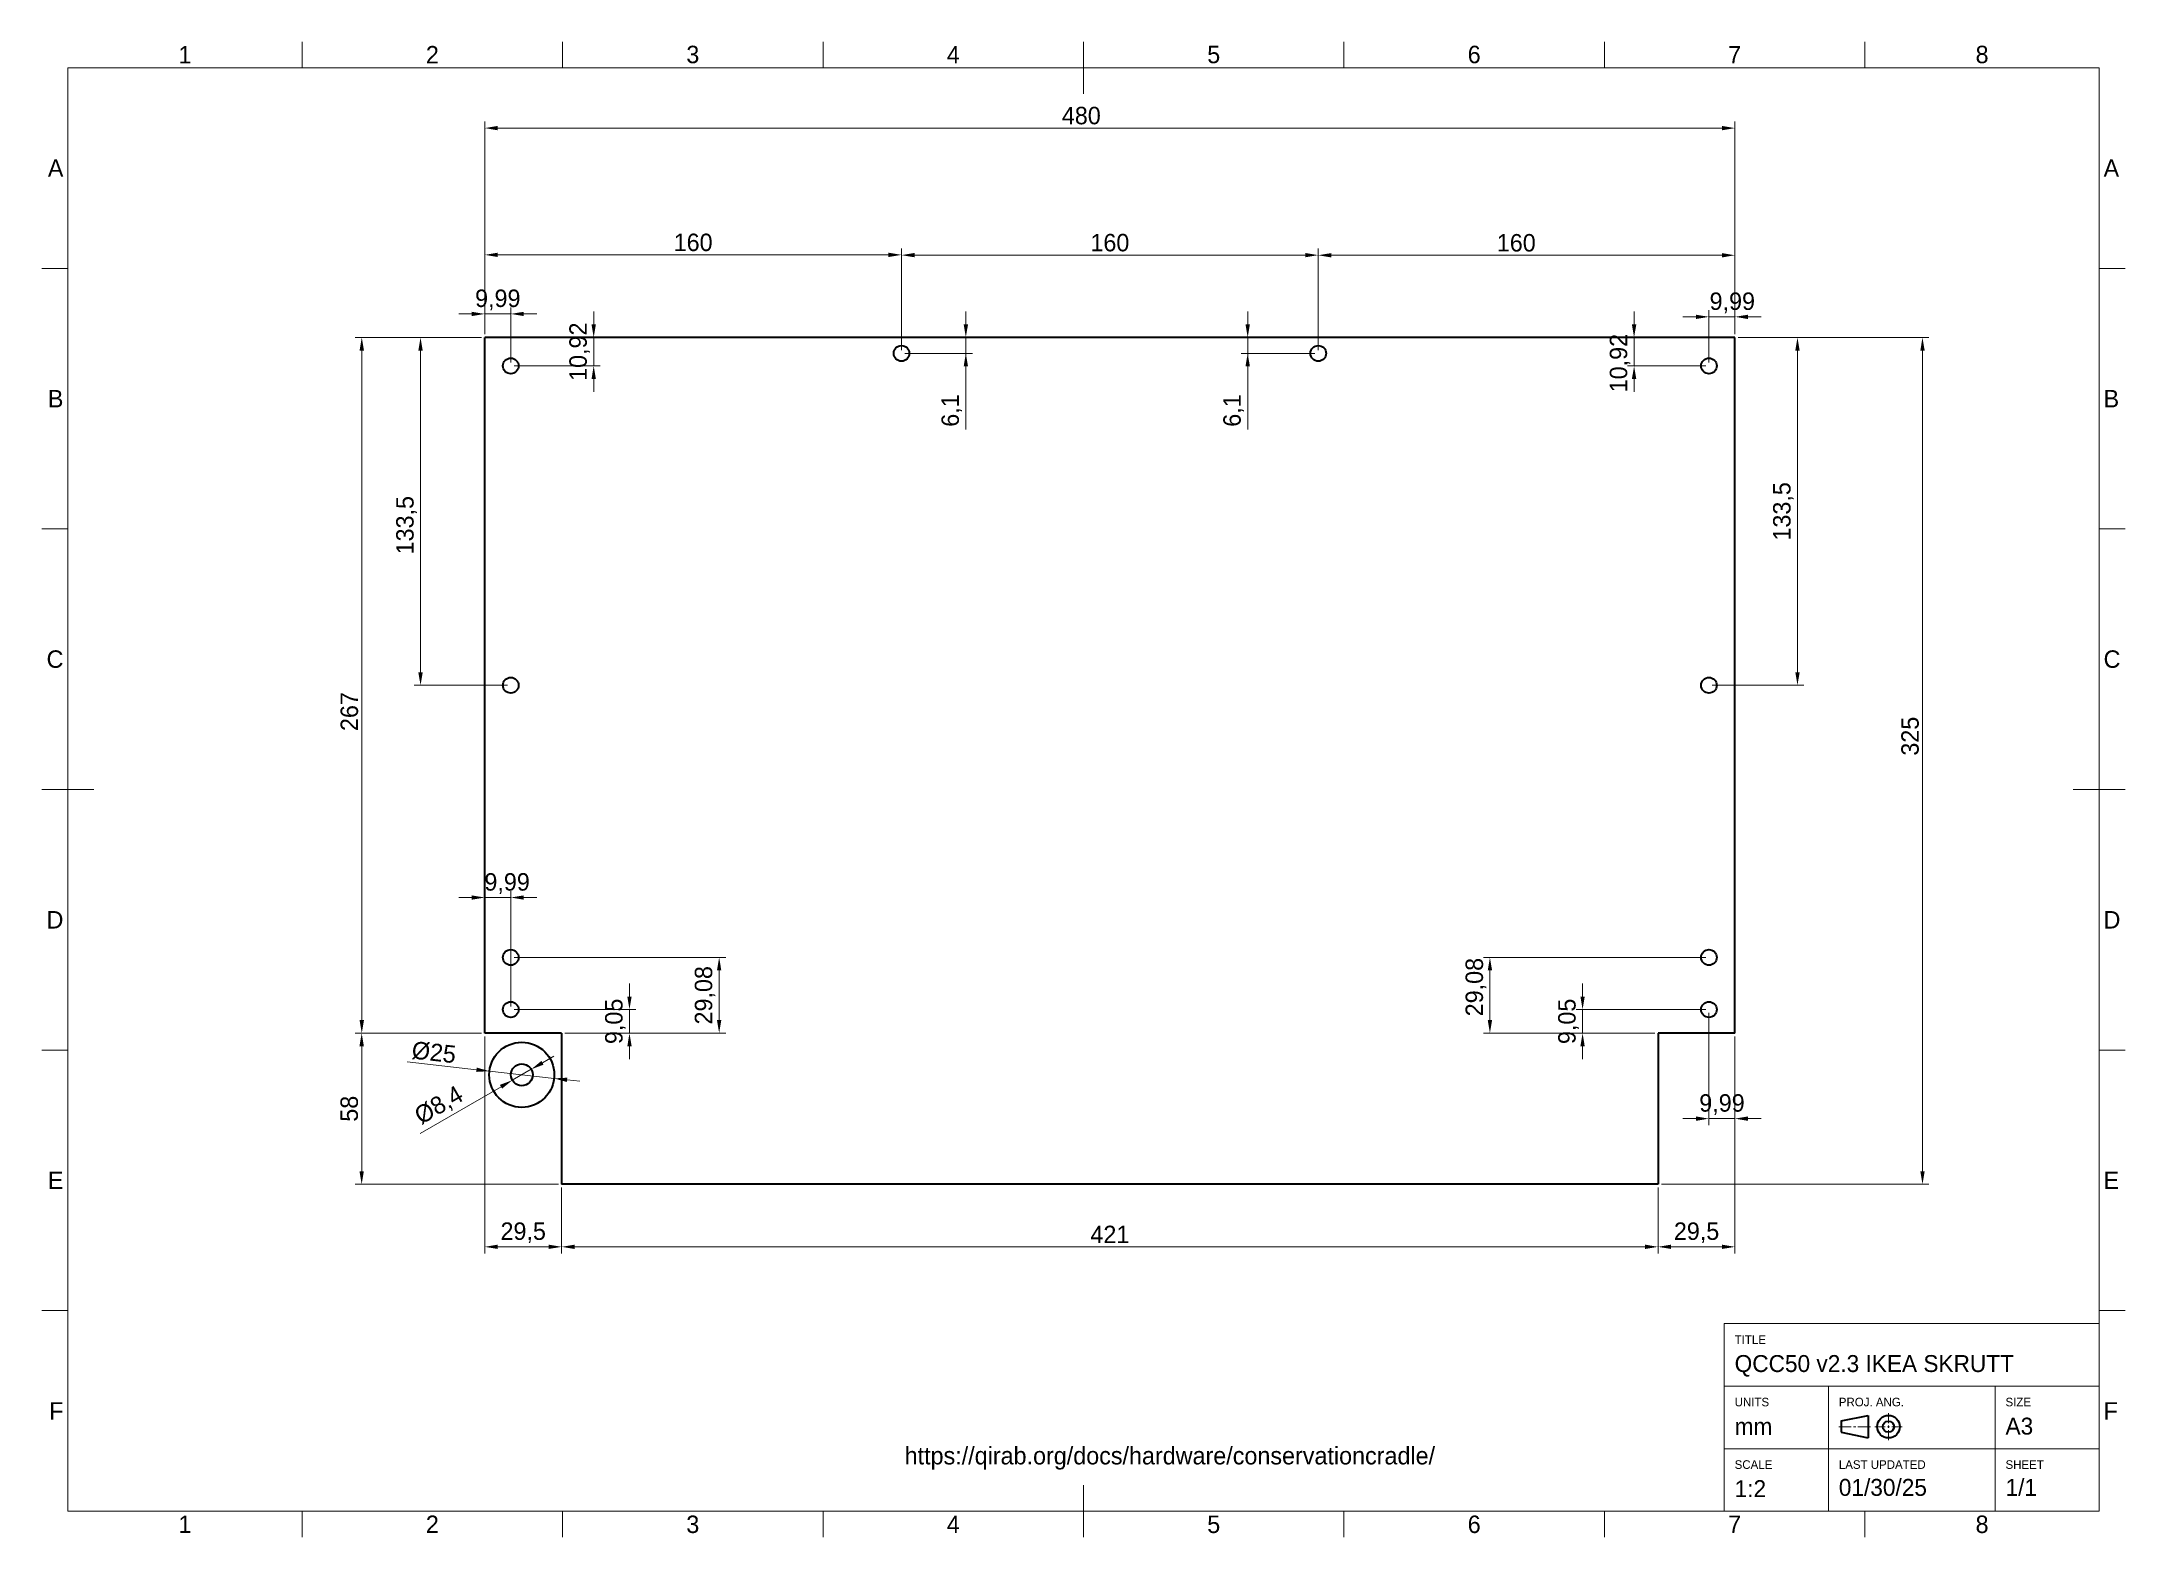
# Model space of a CAD drawing. Header units: millimetres. Extents: x 15 to 415, y 5 to 292.
import ezdxf

# ---------------------------------------------------------------- set-up
doc = ezdxf.new("R2010")
doc.units = ezdxf.units.MM
for name, color, linetype in [('Annotations', 7, 'Continuous'), ('Border', 7, 'Continuous'), ('Geometries', 7, 'Continuous')]:
    doc.layers.add(name, color=color, linetype=linetype)
doc.styles.add('Shapr0', font='txt', dxfattribs={"height": 3.3495})
doc.styles.add('Shapr1', font='txt', dxfattribs={"height": 3.3495})
doc.styles.add('Shapr10', font='txt', dxfattribs={"height": 3.3495})
doc.styles.add('Shapr11', font='txt', dxfattribs={"height": 3.3495})
doc.styles.add('Shapr12', font='txt', dxfattribs={"height": 3.3495})
doc.styles.add('Shapr13', font='txt', dxfattribs={"height": 3.3495})
doc.styles.add('Shapr14', font='txt', dxfattribs={"height": 3.3495})
doc.styles.add('Shapr2', font='txt', dxfattribs={"height": 3.3495})
doc.styles.add('Shapr3', font='txt', dxfattribs={"height": 3.3495})
doc.styles.add('Shapr4', font='txt', dxfattribs={"height": 3.3495})
doc.styles.add('Shapr5', font='txt', dxfattribs={"height": 3.3495})
doc.styles.add('Shapr6', font='txt', dxfattribs={"height": 3.3495})
doc.styles.add('Shapr7', font='txt', dxfattribs={"height": 3.3495})
doc.styles.add('Shapr8', font='txt', dxfattribs={"height": 3.3495})
doc.styles.add('Shapr9', font='txt', dxfattribs={"height": 3.3495})
doc.dimstyles.new('ISO-25', dxfattribs={"dimtxt": 2.5, "dimasz": 2.5, "dimexe": 1.25, "dimexo": 0.625, "dimtad": 1, "dimtxsty": 'Standard', "dimcen": 2.5, "dimadec": 0, "dimazin": 0, "dimtfac": 1, "dimtmove": 0, "dimatfit": 3, "dimfxl": 1, "dimarcsym": 0})

# ---------------------------------------------------------------- blocks, each defined once
blk = doc.blocks.new('*D2')
at = {"layer": 'Annotations', "color": 0, "linetype": 'Continuous', "lineweight": 15}
for p, q in [((99.44, 101.74), (75.18, 101.74)), ((76.43, 99.24), (76.43, 75.24)), ((114.19, 72.74), (75.18, 72.74))]:
    blk.add_line(p, q, dxfattribs=at)
at = {"layer": 'Annotations', "color": 0}
for points in [[(76.85, 99.24), (76.01, 99.24), (76.43, 101.74)], [(76.01, 75.24), (76.85, 75.24), (76.43, 72.74)]]:
    blk.add_solid(points, dxfattribs=at)
at = {"layer": 'Defpoints', "color": 0}
for p in [(100.06, 101.74), (76.43, 72.74), (114.81, 72.74)]:
    blk.add_point(p, dxfattribs=at)
at = {"layer": 'Annotations', "color": 0, "lineweight": 15, "insert": (74.06, 87.24), "char_height": 3.349, "attachment_point": 5, "rotation": 90, "style": 'Shapr1'}
blk.add_mtext('\\A1;58', dxfattribs=at)
blk = doc.blocks.new('*D3')
at = {"layer": 'Annotations', "color": 0, "linetype": 'Continuous', "lineweight": 15}
for p, q in [((340.69, 235.24), (353.31, 235.24)), ((352.06, 170.99), (352.06, 232.74)), ((335.69, 168.49), (353.31, 168.49))]:
    blk.add_line(p, q, dxfattribs=at)
at = {"layer": 'Annotations', "color": 0}
for points in [[(352.48, 232.74), (351.65, 232.74), (352.06, 235.24)], [(351.65, 170.99), (352.48, 170.99), (352.06, 168.49)]]:
    blk.add_solid(points, dxfattribs=at)
at = {"layer": 'Defpoints', "color": 0}
for p in [(340.06, 235.24), (352.06, 235.24), (335.07, 168.49)]:
    blk.add_point(p, dxfattribs=at)
at = {"layer": 'Annotations', "color": 0, "lineweight": 15, "insert": (349.37, 201.87), "char_height": 3.349, "attachment_point": 5, "rotation": 90, "style": 'Shapr1'}
blk.add_mtext('\\A1;133,5', dxfattribs=at)
blk = doc.blocks.new('*D4')
at = {"layer": 'Annotations', "color": 0, "linetype": 'Continuous', "lineweight": 15}
for p, q in [((260.06, 232.82), (260.06, 252.27)), ((340.06, 235.87), (340.06, 252.27)), ((262.56, 251.02), (337.56, 251.02))]:
    blk.add_line(p, q, dxfattribs=at)
at = {"layer": 'Annotations', "color": 0}
for points in [[(262.56, 251.43), (262.56, 250.6), (260.06, 251.02)], [(337.56, 250.6), (337.56, 251.43), (340.06, 251.02)]]:
    blk.add_solid(points, dxfattribs=at)
at = {"layer": 'Defpoints', "color": 0}
for p in [(340.06, 251.02), (260.06, 232.19), (340.06, 235.24)]:
    blk.add_point(p, dxfattribs=at)
at = {"layer": 'Annotations', "color": 0, "lineweight": 15, "insert": (298.08, 253.39), "char_height": 3.349, "attachment_point": 5, "style": 'Shapr1'}
blk.add_mtext('\\A1;160', dxfattribs=at)
blk = doc.blocks.new('*D5')
at = {"layer": 'Annotations', "color": 0, "linetype": 'Continuous', "lineweight": 15}
for p, q in [((98.47, 94.73), (85.14, 96.22)), ((113.37, 93.06), (100.95, 94.45)), ((115.86, 92.79), (118.34, 92.51))]:
    blk.add_line(p, q, dxfattribs=at)
at = {"layer": 'Annotations', "color": 0}
for points in [[(98.42, 94.31), (98.51, 95.14), (100.95, 94.45)], [(115.9, 93.2), (115.81, 92.37), (113.37, 93.06)]]:
    blk.add_solid(points, dxfattribs=at)
at = {"layer": 'Defpoints', "color": 0}
for p in [(100.95, 94.45), (113.37, 93.06)]:
    blk.add_point(p, dxfattribs=at)
at = {"layer": 'Annotations', "color": 0, "lineweight": 15, "insert": (90.3, 98.03), "char_height": 3.349, "attachment_point": 5, "rotation": 353.6263, "style": 'Shapr1'}
blk.add_mtext('\\A1;%%c25', dxfattribs=at)
blk = doc.blocks.new('*D6')
at = {"layer": 'Annotations', "color": 0, "linetype": 'Continuous', "lineweight": 15}
for p, q in [((320.7, 237.74), (320.7, 240.24)), ((320.7, 229.78), (320.7, 235.24)), ((334.44, 229.78), (319.45, 229.78)), ((320.7, 227.28), (320.7, 224.78))]:
    blk.add_line(p, q, dxfattribs=at)
at = {"layer": 'Annotations', "color": 0}
for points in [[(320.28, 237.74), (321.12, 237.74), (320.7, 235.24)], [(321.12, 227.28), (320.28, 227.28), (320.7, 229.78)]]:
    blk.add_solid(points, dxfattribs=at)
at = {"layer": 'Defpoints', "color": 0}
for p in [(100.06, 235.24), (320.7, 235.24), (335.07, 229.78)]:
    blk.add_point(p, dxfattribs=at)
at = {"layer": 'Annotations', "color": 0, "lineweight": 15, "insert": (318.01, 230.32), "char_height": 3.349, "attachment_point": 5, "rotation": 90, "style": 'Shapr1'}
blk.add_mtext('\\A1;10,92', dxfattribs=at)
blk = doc.blocks.new('*D7')
at = {"layer": 'Annotations', "color": 0, "linetype": 'Continuous', "lineweight": 15}
for p, q in [((334.44, 116.28), (291.77, 116.28)), ((293.02, 113.78), (293.02, 104.24)), ((324.69, 101.74), (291.77, 101.74))]:
    blk.add_line(p, q, dxfattribs=at)
at = {"layer": 'Annotations', "color": 0}
for points in [[(293.44, 113.78), (292.61, 113.78), (293.02, 116.28)], [(292.61, 104.24), (293.44, 104.24), (293.02, 101.74)]]:
    blk.add_solid(points, dxfattribs=at)
at = {"layer": 'Defpoints', "color": 0}
for p in [(335.07, 116.28), (293.02, 101.74), (325.31, 101.74)]:
    blk.add_point(p, dxfattribs=at)
at = {"layer": 'Annotations', "color": 0, "lineweight": 15, "insert": (290.33, 110.58), "char_height": 3.349, "attachment_point": 5, "rotation": 90, "style": 'Shapr1'}
blk.add_mtext('\\A1;29,08', dxfattribs=at)
blk = doc.blocks.new('*D8')
at = {"layer": 'Annotations', "color": 0, "linetype": 'Continuous', "lineweight": 15}
for p, q in [((111.15, 96.06), (113.31, 97.31)), ((108.98, 94.81), (105.34, 92.71)), ((103.18, 91.46), (87.67, 82.5))]:
    blk.add_line(p, q, dxfattribs=at)
at = {"layer": 'Annotations', "color": 0}
for points in [[(110.94, 96.42), (111.35, 95.7), (108.98, 94.81)], [(103.39, 91.1), (102.97, 91.82), (105.34, 92.71)]]:
    blk.add_solid(points, dxfattribs=at)
at = {"layer": 'Defpoints', "color": 0}
for p in [(105.34, 92.71), (108.98, 94.81)]:
    blk.add_point(p, dxfattribs=at)
at = {"layer": 'Annotations', "color": 0, "lineweight": 15, "insert": (91.35, 87.74), "char_height": 3.349, "attachment_point": 5, "rotation": 30, "style": 'Shapr1'}
blk.add_mtext('\\A1;%%c8,4', dxfattribs=at)
blk = doc.blocks.new('*D9')
at = {"layer": 'Annotations', "color": 0, "linetype": 'Continuous', "lineweight": 15}
for p, q in [((105.06, 106.89), (105.06, 129.02)), ((97.56, 127.77), (95.06, 127.77)), ((105.06, 127.77), (100.06, 127.77)), ((107.56, 127.77), (110.06, 127.77))]:
    blk.add_line(p, q, dxfattribs=at)
at = {"layer": 'Annotations', "color": 0}
for points in [[(97.56, 127.35), (97.56, 128.18), (100.06, 127.77)], [(107.56, 128.18), (107.56, 127.35), (105.06, 127.77)]]:
    blk.add_solid(points, dxfattribs=at)
at = {"layer": 'Defpoints', "color": 0}
for p in [(100.06, 235.24), (100.06, 127.77), (105.06, 106.27)]:
    blk.add_point(p, dxfattribs=at)
at = {"layer": 'Annotations', "color": 0, "lineweight": 15, "insert": (104.35, 130.46), "char_height": 3.349, "attachment_point": 5, "style": 'Shapr1'}
blk.add_mtext('\\A1;9,99', dxfattribs=at)
blk = doc.blocks.new('*D10')
at = {"layer": 'Annotations', "color": 0, "linetype": 'Continuous', "lineweight": 15}
for p, q in [((114.81, 72.12), (114.81, 59.49)), ((325.31, 72.12), (325.31, 59.49)), ((117.31, 60.74), (322.81, 60.74))]:
    blk.add_line(p, q, dxfattribs=at)
at = {"layer": 'Annotations', "color": 0}
for points in [[(117.31, 61.16), (117.31, 60.33), (114.81, 60.74)], [(322.81, 60.33), (322.81, 61.16), (325.31, 60.74)]]:
    blk.add_solid(points, dxfattribs=at)
at = {"layer": 'Defpoints', "color": 0}
for p in [(114.81, 72.74), (325.31, 72.74), (325.31, 60.74)]:
    blk.add_point(p, dxfattribs=at)
at = {"layer": 'Annotations', "color": 0, "lineweight": 15, "insert": (220.06, 63.12), "char_height": 3.349, "attachment_point": 5, "style": 'Shapr1'}
blk.add_mtext('\\A1;421', dxfattribs=at)
blk = doc.blocks.new('*D11')
at = {"layer": 'Annotations', "color": 0, "linetype": 'Continuous', "lineweight": 15}
for p, q in [((340.69, 235.24), (353.31, 235.24)), ((352.06, 170.99), (352.06, 232.74)), ((335.69, 168.49), (353.31, 168.49))]:
    blk.add_line(p, q, dxfattribs=at)
at = {"layer": 'Annotations', "color": 0}
for points in [[(352.48, 232.74), (351.65, 232.74), (352.06, 235.24)], [(351.65, 170.99), (352.48, 170.99), (352.06, 168.49)]]:
    blk.add_solid(points, dxfattribs=at)
at = {"layer": 'Defpoints', "color": 0}
for p in [(340.06, 235.24), (352.06, 235.24), (335.07, 168.49)]:
    blk.add_point(p, dxfattribs=at)
at = {"layer": 'Annotations', "color": 0, "lineweight": 15, "insert": (349.37, 201.87), "char_height": 3.349, "attachment_point": 5, "rotation": 90, "style": 'Shapr1'}
blk.add_mtext('\\A1;133,5', dxfattribs=at)
blk = doc.blocks.new('*D12')
at = {"layer": 'Annotations', "color": 0, "linetype": 'Continuous', "lineweight": 15}
for p, q in [((100.06, 235.87), (100.06, 252.34)), ((180.06, 232.82), (180.06, 252.34)), ((177.56, 251.09), (102.56, 251.09))]:
    blk.add_line(p, q, dxfattribs=at)
at = {"layer": 'Annotations', "color": 0}
for points in [[(102.56, 251.51), (102.56, 250.68), (100.06, 251.09)], [(177.56, 250.68), (177.56, 251.51), (180.06, 251.09)]]:
    blk.add_solid(points, dxfattribs=at)
at = {"layer": 'Defpoints', "color": 0}
for p in [(100.06, 251.09), (100.06, 235.24), (180.06, 232.19)]:
    blk.add_point(p, dxfattribs=at)
at = {"layer": 'Annotations', "color": 0, "lineweight": 15, "insert": (140.06, 253.47), "char_height": 3.349, "attachment_point": 5, "style": 'Shapr1'}
blk.add_mtext('\\A1;160', dxfattribs=at)
blk = doc.blocks.new('*D13')
at = {"layer": 'Annotations', "color": 0, "linetype": 'Continuous', "lineweight": 15}
for p, q in [((340.06, 101.12), (340.06, 59.49)), ((325.31, 72.12), (325.31, 59.49)), ((337.56, 60.74), (327.81, 60.74))]:
    blk.add_line(p, q, dxfattribs=at)
at = {"layer": 'Annotations', "color": 0}
for points in [[(327.81, 61.16), (327.81, 60.33), (325.31, 60.74)], [(337.56, 60.33), (337.56, 61.16), (340.06, 60.74)]]:
    blk.add_solid(points, dxfattribs=at)
at = {"layer": 'Defpoints', "color": 0}
for p in [(340.06, 101.74), (325.31, 72.74), (325.31, 60.74)]:
    blk.add_point(p, dxfattribs=at)
at = {"layer": 'Annotations', "color": 0, "lineweight": 15, "insert": (332.69, 63.44), "char_height": 3.349, "attachment_point": 5, "style": 'Shapr1'}
blk.add_mtext('\\A1;29,5', dxfattribs=at)
blk = doc.blocks.new('*D14')
at = {"layer": 'Annotations', "color": 0, "linetype": 'Continuous', "lineweight": 15}
for p, q in [((105.68, 116.28), (146.31, 116.28)), ((145.06, 113.78), (145.06, 104.24)), ((115.44, 101.74), (146.31, 101.74))]:
    blk.add_line(p, q, dxfattribs=at)
at = {"layer": 'Annotations', "color": 0}
for points in [[(145.47, 113.78), (144.64, 113.78), (145.06, 116.28)], [(144.64, 104.24), (145.47, 104.24), (145.06, 101.74)]]:
    blk.add_solid(points, dxfattribs=at)
at = {"layer": 'Defpoints', "color": 0}
for p in [(105.06, 116.28), (114.81, 101.74), (145.06, 101.74)]:
    blk.add_point(p, dxfattribs=at)
at = {"layer": 'Annotations', "color": 0, "lineweight": 15, "insert": (142.36, 109.01), "char_height": 3.349, "attachment_point": 5, "rotation": 90, "style": 'Shapr1'}
blk.add_mtext('\\A1;29,08', dxfattribs=at)
blk = doc.blocks.new('*D15')
at = {"layer": 'Annotations', "color": 0, "linetype": 'Continuous', "lineweight": 15}
for p, q in [((335.07, 105.64), (335.07, 84.09)), ((340.06, 101.12), (340.06, 84.09)), ((332.57, 85.34), (330.07, 85.34)), ((335.07, 85.34), (340.06, 85.34)), ((342.56, 85.34), (345.06, 85.34))]:
    blk.add_line(p, q, dxfattribs=at)
at = {"layer": 'Annotations', "color": 0}
for points in [[(332.57, 84.92), (332.57, 85.76), (335.07, 85.34)], [(342.56, 85.76), (342.56, 84.92), (340.06, 85.34)]]:
    blk.add_solid(points, dxfattribs=at)
at = {"layer": 'Defpoints', "color": 0}
for p in [(335.07, 106.27), (340.06, 101.74), (340.06, 85.34)]:
    blk.add_point(p, dxfattribs=at)
at = {"layer": 'Annotations', "color": 0, "lineweight": 15, "insert": (337.57, 88.04), "char_height": 3.349, "attachment_point": 5, "style": 'Shapr1'}
blk.add_mtext('\\A1;9,99', dxfattribs=at)
blk = doc.blocks.new('*D16')
at = {"layer": 'Annotations', "color": 0, "linetype": 'Continuous', "lineweight": 15}
for p, q in [((100.06, 101.12), (100.06, 59.49)), ((114.81, 72.12), (114.81, 59.49)), ((102.56, 60.74), (112.31, 60.74))]:
    blk.add_line(p, q, dxfattribs=at)
at = {"layer": 'Annotations', "color": 0}
for points in [[(102.56, 61.16), (102.56, 60.33), (100.06, 60.74)], [(112.31, 60.33), (112.31, 61.16), (114.81, 60.74)]]:
    blk.add_solid(points, dxfattribs=at)
at = {"layer": 'Defpoints', "color": 0}
for p in [(100.06, 101.74), (114.81, 72.74), (114.81, 60.74)]:
    blk.add_point(p, dxfattribs=at)
at = {"layer": 'Annotations', "color": 0, "lineweight": 15, "insert": (107.44, 63.44), "char_height": 3.349, "attachment_point": 5, "style": 'Shapr1'}
blk.add_mtext('\\A1;29,5', dxfattribs=at)
blk = doc.blocks.new('*D17')
at = {"layer": 'Annotations', "color": 0, "linetype": 'Continuous', "lineweight": 15}
for p, q in [((340.69, 235.24), (377.31, 235.24)), ((376.06, 75.24), (376.06, 232.74)), ((325.94, 72.74), (377.31, 72.74))]:
    blk.add_line(p, q, dxfattribs=at)
at = {"layer": 'Annotations', "color": 0}
for points in [[(376.48, 232.74), (375.65, 232.74), (376.06, 235.24)], [(375.65, 75.24), (376.48, 75.24), (376.06, 72.74)]]:
    blk.add_solid(points, dxfattribs=at)
at = {"layer": 'Defpoints', "color": 0}
for p in [(340.06, 235.24), (376.06, 235.24), (325.31, 72.74)]:
    blk.add_point(p, dxfattribs=at)
at = {"layer": 'Annotations', "color": 0, "lineweight": 15, "insert": (373.69, 158.73), "char_height": 3.349, "attachment_point": 5, "rotation": 90, "style": 'Shapr1'}
blk.add_mtext('\\A1;325', dxfattribs=at)
blk = doc.blocks.new('*D18')
at = {"layer": 'Annotations', "color": 0, "linetype": 'Continuous', "lineweight": 15}
for p, q in [((120.97, 237.74), (120.97, 240.24)), ((120.97, 229.78), (120.97, 235.24)), ((105.68, 229.78), (122.22, 229.78)), ((120.97, 227.28), (120.97, 224.78))]:
    blk.add_line(p, q, dxfattribs=at)
at = {"layer": 'Annotations', "color": 0}
for points in [[(120.56, 237.74), (121.39, 237.74), (120.97, 235.24)], [(121.39, 227.28), (120.56, 227.28), (120.97, 229.78)]]:
    blk.add_solid(points, dxfattribs=at)
at = {"layer": 'Defpoints', "color": 0}
for p in [(120.97, 235.24), (340.06, 235.24), (105.06, 229.78)]:
    blk.add_point(p, dxfattribs=at)
at = {"layer": 'Annotations', "color": 0, "lineweight": 15, "insert": (118.28, 232.51), "char_height": 3.349, "attachment_point": 5, "rotation": 90, "style": 'Shapr1'}
blk.add_mtext('\\A1;10,92', dxfattribs=at)
blk = doc.blocks.new('*D19')
at = {"layer": 'Annotations', "color": 0, "linetype": 'Continuous', "lineweight": 15}
for p, q in [((192.41, 237.74), (192.41, 240.24)), ((180.69, 232.19), (193.66, 232.19)), ((192.41, 232.19), (192.41, 235.24)), ((192.41, 232.19), (192.41, 217.57)), ((192.41, 229.69), (192.41, 227.19))]:
    blk.add_line(p, q, dxfattribs=at)
at = {"layer": 'Annotations', "color": 0}
for points in [[(192, 237.74), (192.83, 237.74), (192.41, 235.24)], [(192.83, 229.69), (192, 229.69), (192.41, 232.19)]]:
    blk.add_solid(points, dxfattribs=at)
at = {"layer": 'Defpoints', "color": 0}
for p in [(180.06, 232.19), (192.41, 235.24), (340.06, 235.24)]:
    blk.add_point(p, dxfattribs=at)
at = {"layer": 'Annotations', "color": 0, "lineweight": 15, "insert": (189.72, 221.22), "char_height": 3.349, "attachment_point": 5, "rotation": 90, "style": 'Shapr1'}
blk.add_mtext('\\A1;6,1', dxfattribs=at)
blk = doc.blocks.new('*D20')
at = {"layer": 'Annotations', "color": 0, "linetype": 'Continuous', "lineweight": 15}
for p, q in [((99.44, 235.24), (86.48, 235.24)), ((87.73, 170.99), (87.73, 232.74)), ((104.43, 168.49), (86.48, 168.49))]:
    blk.add_line(p, q, dxfattribs=at)
at = {"layer": 'Annotations', "color": 0}
for points in [[(88.15, 232.74), (87.31, 232.74), (87.73, 235.24)], [(87.31, 170.99), (88.15, 170.99), (87.73, 168.49)]]:
    blk.add_solid(points, dxfattribs=at)
at = {"layer": 'Defpoints', "color": 0}
for p in [(87.73, 235.24), (100.06, 235.24), (105.06, 168.49)]:
    blk.add_point(p, dxfattribs=at)
at = {"layer": 'Annotations', "color": 0, "lineweight": 15, "insert": (85.04, 199.22), "char_height": 3.349, "attachment_point": 5, "rotation": 90, "style": 'Shapr1'}
blk.add_mtext('\\A1;133,5', dxfattribs=at)
blk = doc.blocks.new('*D21')
at = {"layer": 'Annotations', "color": 0, "linetype": 'Continuous', "lineweight": 15}
for p, q in [((180.06, 232.82), (180.06, 252.29)), ((260.06, 232.82), (260.06, 252.29)), ((182.56, 251.04), (257.56, 251.04))]:
    blk.add_line(p, q, dxfattribs=at)
at = {"layer": 'Annotations', "color": 0}
for points in [[(182.56, 251.46), (182.56, 250.63), (180.06, 251.04)], [(257.56, 250.63), (257.56, 251.46), (260.06, 251.04)]]:
    blk.add_solid(points, dxfattribs=at)
at = {"layer": 'Defpoints', "color": 0}
for p in [(260.06, 251.04), (180.06, 232.19), (260.06, 232.19)]:
    blk.add_point(p, dxfattribs=at)
at = {"layer": 'Annotations', "color": 0, "lineweight": 15, "insert": (220.06, 253.42), "char_height": 3.349, "attachment_point": 5, "style": 'Shapr1'}
blk.add_mtext('\\A1;160', dxfattribs=at)
blk = doc.blocks.new('*D22')
at = {"layer": 'Annotations', "color": 0, "linetype": 'Continuous', "lineweight": 15}
for p, q in [((100.06, 235.87), (100.06, 276.67)), ((340.06, 235.87), (340.06, 276.67)), ((102.56, 275.42), (337.56, 275.42))]:
    blk.add_line(p, q, dxfattribs=at)
at = {"layer": 'Annotations', "color": 0}
for points in [[(102.56, 275.84), (102.56, 275), (100.06, 275.42)], [(337.56, 275), (337.56, 275.84), (340.06, 275.42)]]:
    blk.add_solid(points, dxfattribs=at)
at = {"layer": 'Defpoints', "color": 0}
for p in [(340.06, 275.42), (100.06, 235.24), (340.06, 235.24)]:
    blk.add_point(p, dxfattribs=at)
at = {"layer": 'Annotations', "color": 0, "lineweight": 15, "insert": (214.58, 277.8), "char_height": 3.349, "attachment_point": 5, "style": 'Shapr1'}
blk.add_mtext('\\A1;480', dxfattribs=at)
blk = doc.blocks.new('*D23')
at = {"layer": 'Annotations', "color": 0, "linetype": 'Continuous', "lineweight": 15}
for p, q in [((127.84, 108.77), (127.84, 111.27)), ((105.68, 106.27), (129.09, 106.27)), ((127.84, 106.27), (127.84, 101.74)), ((115.44, 101.74), (129.09, 101.74)), ((127.84, 99.24), (127.84, 96.74))]:
    blk.add_line(p, q, dxfattribs=at)
at = {"layer": 'Annotations', "color": 0}
for points in [[(127.43, 108.77), (128.26, 108.77), (127.84, 106.27)], [(128.26, 99.24), (127.43, 99.24), (127.84, 101.74)]]:
    blk.add_solid(points, dxfattribs=at)
at = {"layer": 'Defpoints', "color": 0}
for p in [(105.06, 106.27), (114.81, 101.74), (127.84, 101.74)]:
    blk.add_point(p, dxfattribs=at)
at = {"layer": 'Annotations', "color": 0, "lineweight": 15, "insert": (125.15, 104.01), "char_height": 3.349, "attachment_point": 5, "rotation": 90, "style": 'Shapr1'}
blk.add_mtext('\\A1;9,05', dxfattribs=at)
blk = doc.blocks.new('*D24')
at = {"layer": 'Annotations', "color": 0, "linetype": 'Continuous', "lineweight": 15}
for p, q in [((99.44, 235.24), (75.2, 235.24)), ((76.45, 232.74), (76.45, 104.24)), ((99.44, 101.74), (75.2, 101.74))]:
    blk.add_line(p, q, dxfattribs=at)
at = {"layer": 'Annotations', "color": 0}
for points in [[(76.87, 232.74), (76.03, 232.74), (76.45, 235.24)], [(76.03, 104.24), (76.87, 104.24), (76.45, 101.74)]]:
    blk.add_solid(points, dxfattribs=at)
at = {"layer": 'Defpoints', "color": 0}
for p in [(100.06, 235.24), (76.45, 101.74), (100.06, 101.74)]:
    blk.add_point(p, dxfattribs=at)
at = {"layer": 'Annotations', "color": 0, "lineweight": 15, "insert": (74.08, 163.45), "char_height": 3.349, "attachment_point": 5, "rotation": 90, "style": 'Shapr1'}
blk.add_mtext('\\A1;267', dxfattribs=at)
blk = doc.blocks.new('*D25')
at = {"layer": 'Annotations', "color": 0, "linetype": 'Continuous', "lineweight": 15}
for p, q in [((340.69, 235.24), (353.31, 235.24)), ((352.06, 170.99), (352.06, 232.74)), ((335.69, 168.49), (353.31, 168.49))]:
    blk.add_line(p, q, dxfattribs=at)
at = {"layer": 'Annotations', "color": 0}
for points in [[(352.48, 232.74), (351.65, 232.74), (352.06, 235.24)], [(351.65, 170.99), (352.48, 170.99), (352.06, 168.49)]]:
    blk.add_solid(points, dxfattribs=at)
at = {"layer": 'Defpoints', "color": 0}
for p in [(340.06, 235.24), (352.06, 235.24), (335.07, 168.49)]:
    blk.add_point(p, dxfattribs=at)
at = {"layer": 'Annotations', "color": 0, "lineweight": 15, "insert": (349.37, 201.87), "char_height": 3.349, "attachment_point": 5, "rotation": 90, "style": 'Shapr1'}
blk.add_mtext('\\A1;133,5', dxfattribs=at)
blk = doc.blocks.new('*D26')
at = {"layer": 'Annotations', "color": 0, "linetype": 'Continuous', "lineweight": 15}
for p, q in [((335.07, 230.41), (335.07, 240.45)), ((340.06, 235.87), (340.06, 240.45)), ((332.57, 239.2), (330.07, 239.2)), ((335.07, 239.2), (340.06, 239.2)), ((342.56, 239.2), (345.06, 239.2))]:
    blk.add_line(p, q, dxfattribs=at)
at = {"layer": 'Annotations', "color": 0}
for points in [[(332.57, 238.78), (332.57, 239.61), (335.07, 239.2)], [(342.56, 239.61), (342.56, 238.78), (340.06, 239.2)]]:
    blk.add_solid(points, dxfattribs=at)
at = {"layer": 'Defpoints', "color": 0}
for p in [(340.06, 239.2), (340.06, 235.24), (335.07, 229.78)]:
    blk.add_point(p, dxfattribs=at)
at = {"layer": 'Annotations', "color": 0, "lineweight": 15, "insert": (339.55, 241.89), "char_height": 3.349, "attachment_point": 5, "style": 'Shapr1'}
blk.add_mtext('\\A1;9,99', dxfattribs=at)
blk = doc.blocks.new('*D27')
at = {"layer": 'Annotations', "color": 0, "linetype": 'Continuous', "lineweight": 15}
for p, q in [((246.52, 237.74), (246.52, 240.24)), ((259.44, 232.19), (245.27, 232.19)), ((246.52, 232.19), (246.52, 235.24)), ((246.52, 232.19), (246.52, 217.57)), ((246.52, 229.69), (246.52, 227.19))]:
    blk.add_line(p, q, dxfattribs=at)
at = {"layer": 'Annotations', "color": 0}
for points in [[(246.1, 237.74), (246.94, 237.74), (246.52, 235.24)], [(246.94, 229.69), (246.1, 229.69), (246.52, 232.19)]]:
    blk.add_solid(points, dxfattribs=at)
at = {"layer": 'Defpoints', "color": 0}
for p in [(100.06, 235.24), (246.52, 235.24), (260.06, 232.19)]:
    blk.add_point(p, dxfattribs=at)
at = {"layer": 'Annotations', "color": 0, "lineweight": 15, "insert": (243.82, 221.22), "char_height": 3.349, "attachment_point": 5, "rotation": 90, "style": 'Shapr1'}
blk.add_mtext('\\A1;6,1', dxfattribs=at)
blk = doc.blocks.new('*D28')
at = {"layer": 'Annotations', "color": 0, "linetype": 'Continuous', "lineweight": 15}
for p, q in [((310.81, 108.77), (310.81, 111.27)), ((334.44, 106.27), (309.56, 106.27)), ((310.81, 106.27), (310.81, 101.74)), ((324.69, 101.74), (309.56, 101.74)), ((310.81, 99.24), (310.81, 96.74))]:
    blk.add_line(p, q, dxfattribs=at)
at = {"layer": 'Annotations', "color": 0}
for points in [[(310.39, 108.77), (311.22, 108.77), (310.81, 106.27)], [(311.22, 99.24), (310.39, 99.24), (310.81, 101.74)]]:
    blk.add_solid(points, dxfattribs=at)
at = {"layer": 'Defpoints', "color": 0}
for p in [(335.07, 106.27), (310.81, 101.74), (325.31, 101.74)]:
    blk.add_point(p, dxfattribs=at)
at = {"layer": 'Annotations', "color": 0, "lineweight": 15, "insert": (308.11, 104.01), "char_height": 3.349, "attachment_point": 5, "rotation": 90, "style": 'Shapr1'}
blk.add_mtext('\\A1;9,05', dxfattribs=at)
blk = doc.blocks.new('*D29')
at = {"layer": 'Annotations', "color": 0, "linetype": 'Continuous', "lineweight": 15}
for p, q in [((100.06, 235.87), (100.06, 241.01)), ((105.06, 230.41), (105.06, 241.01)), ((97.56, 239.76), (95.06, 239.76)), ((105.06, 239.76), (100.06, 239.76)), ((107.56, 239.76), (110.06, 239.76))]:
    blk.add_line(p, q, dxfattribs=at)
at = {"layer": 'Annotations', "color": 0}
for points in [[(97.56, 239.34), (97.56, 240.17), (100.06, 239.76)], [(107.56, 240.17), (107.56, 239.34), (105.06, 239.76)]]:
    blk.add_solid(points, dxfattribs=at)
at = {"layer": 'Defpoints', "color": 0}
for p in [(100.06, 239.76), (100.06, 235.24), (105.06, 229.78)]:
    blk.add_point(p, dxfattribs=at)
at = {"layer": 'Annotations', "color": 0, "lineweight": 15, "insert": (102.56, 242.45), "char_height": 3.349, "attachment_point": 5, "style": 'Shapr1'}
blk.add_mtext('\\A1;9,99', dxfattribs=at)
blk = doc.blocks.new('*U30')
at = {"layer": 'Border', "linetype": 'Continuous', "lineweight": 15}
for p, q in [((410, 46), (338, 46)), ((338, 10), (338, 46)), ((410, 10), (410, 46)), ((410, 34), (338, 34)), ((358, 10), (358, 34)), ((390, 10), (390, 34)), ((369.53, 26.88), (369.53, 28.83)), ((360, 26.23), (362.38, 26.23)), ((362.82, 26.23), (363.25, 26.23)), ((366.07, 26.23), (363.68, 26.23)), ((368.88, 26.23), (366.93, 26.23)), ((369.32, 26.23), (369.75, 26.23)), ((369.53, 26.02), (369.53, 26.45)), ((369.53, 25.58), (369.53, 23.63)), ((370.18, 26.23), (372.13, 26.23)), ((410, 22), (338, 22)), ((410, 10), (338, 10))]:
    blk.add_line(p, q, dxfattribs=at)
at = {"layer": 'Border', "linetype": 'Continuous', "lineweight": 40}
for p, q in [((360.43, 27.32), (365.63, 28.4)), ((365.63, 28.4), (365.63, 24.07)), ((360.43, 27.32), (360.43, 25.15)), ((360.43, 25.15), (365.63, 24.07))]:
    blk.add_line(p, q, dxfattribs=at)
for radius in [2.17, 1.08]:
    blk.add_circle((369.53, 26.23), radius, dxfattribs=at)

msp = doc.modelspace()

# ---------------------------------------------------------------- linework, layer by layer
at = {"layer": 'Border', "linetype": 'Continuous', "lineweight": 15}
for p, q in [((65, 287), (65, 292)), ((115, 287), (115, 292)), ((165, 287), (165, 292)), ((215, 282), (215, 292)), ((265, 287), (265, 292)), ((315, 287), (315, 292)), ((365, 287), (365, 292)), ((410, 287), (20, 287)), ((20, 287), (20, 10)), ((410, 10), (410, 287)), ((20, 248.5), (15, 248.5)), ((410, 248.5), (415, 248.5)), ((20, 198.5), (15, 198.5)), ((410, 198.5), (415, 198.5)), ((25, 148.5), (15, 148.5)), ((405, 148.5), (415, 148.5)), ((20, 98.5), (15, 98.5)), ((410, 98.5), (415, 98.5)), ((20, 48.5), (15, 48.5)), ((410, 48.5), (415, 48.5)), ((215, 15), (215, 5)), ((20, 10), (410, 10)), ((65, 10), (65, 5)), ((115, 10), (115, 5)), ((165, 10), (165, 5)), ((265, 10), (265, 5)), ((315, 10), (315, 5)), ((365, 10), (365, 5))]:
    msp.add_line(p, q, dxfattribs=at)
at = {"layer": 'Geometries', "linetype": 'Continuous', "lineweight": 40}
for p, q in [((340.0639, 235.2447), (100.0639, 235.2447)), ((100.0639, 101.7447), (100.0639, 235.2447)), ((340.0639, 101.7447), (340.0639, 235.2447)), ((114.8139, 101.7447), (100.0639, 101.7447)), ((114.8139, 101.7447), (114.8139, 72.7447)), ((325.3139, 101.7447), (325.3139, 72.7447)), ((340.0639, 101.7447), (325.3139, 101.7447)), ((325.3139, 72.7447), (114.8139, 72.7447))]:
    msp.add_line(p, q, dxfattribs=at)
for centre, radius in [((180.0639, 232.1947), 1.5), ((260.0639, 232.1947), 1.5), ((105.0589, 229.7847), 1.5), ((335.0689, 229.7847), 1.5), ((105.0589, 168.4947), 1.5), ((335.0689, 168.4947), 1.5), ((105.0589, 116.2847), 1.5), ((335.0689, 116.2847), 1.5), ((105.0589, 106.2697), 1.5), ((335.0689, 106.2697), 1.5), ((107.1627, 93.7569), 6.25), ((107.1627, 93.7569), 2.1)]:
    msp.add_circle(centre, radius, dxfattribs=at)

# ---------------------------------------------------------------- block references
msp.add_blockref('*U30', (0, 0))

# ---------------------------------------------------------------- texts
at = {"layer": 'Annotations', "linetype": 'Continuous', "lineweight": 15, "insert": (180.6647, 22.3385), "char_height": 2.512125, "width": 84.66672, "attachment_point": 1}
msp.add_mtext('{\\fSF-Mono-Regular-Extended.ttf|b0|i0|c0|p0;\\H1.333333x;https://qirab.org/docs/hardware/conservationcradle/}', dxfattribs=at)
at = {"layer": 'Border', "linetype": 'Continuous', "lineweight": 15, "char_height": 3.3495, "width": 3.3495, "style": 'Shapr0'}
for s, insert, attachment_point in [('1', (42.5, 287.8252), 8), ('2', (90, 287.8252), 8), ('3', (140, 287.8252), 8), ('4', (190, 287.8252), 8), ('5', (240, 287.8252), 8), ('6', (290, 287.8252), 8), ('7', (340, 287.8252), 8), ('8', (387.5, 287.8252), 8), ('A', (19.1747, 267.75), 6), ('A', (410.8252, 267.75), 4), ('B', (19.1747, 223.5), 6), ('B', (410.8252, 223.5), 4), ('C', (19.1747, 173.5), 6), ('C', (410.8252, 173.5), 4), ('D', (19.1747, 123.5), 6), ('D', (410.8252, 123.5), 4), ('E', (19.1747, 73.5), 6), ('E', (410.8252, 73.5), 4), ('F', (19.1747, 29.25), 6), ('F', (410.8252, 29.25), 4), ('1', (42.5, 9.1747), 2), ('2', (90, 9.1747), 2), ('3', (140, 9.1747), 2), ('4', (190, 9.1747), 2), ('5', (240, 9.1747), 2), ('6', (290, 9.1747), 2), ('7', (340, 9.1747), 2), ('8', (387.5, 9.1747), 2)]:
    msp.add_mtext(s, dxfattribs=dict(at, insert=insert, attachment_point=attachment_point))
at = {"layer": 'Border', "linetype": 'Continuous', "lineweight": 15, "attachment_point": 1}
for s, insert, char_height, style in [('TITLE', (340, 43.75), 1.65, 'Shapr2'), ('QCC50 v2.3 IKEA SKRUTT', (340, 39.9691), 3.25, 'Shapr3'), ('UNITS', (340, 31.7828), 1.65, 'Shapr4'), ('PROJ. ANG.', (360, 31.7828), 1.65, 'Shapr6'), ('A3', (392, 27.9645), 3.25, 'Shapr8'), ('SIZE', (392, 31.7828), 1.65, 'Shapr7'), ('mm', (340, 27.9), 3.25, 'Shapr5'), ('SCALE', (340, 19.7828), 1.65, 'Shapr13'), ('1:2', (340, 15.9645), 3.25, 'Shapr10'), ('01/30/25', (360, 16.2043), 3.25, 'Shapr9'), ('LAST UPDATED', (360, 19.7828), 1.65, 'Shapr11'), ('SHEET', (392, 19.7828), 1.65, 'Shapr12'), ('1/1', (392, 16.2043), 3.25, 'Shapr14')]:
    msp.add_mtext(s, dxfattribs=dict(at, insert=insert, char_height=char_height, style=style))

# ---------------------------------------------------------------- dimensions: what is measured, and where the dimension line sits
at = {"layer": 'Annotations', "linetype": 'Continuous', "lineweight": 15}
for base, p1, p2, angle, override, picture, middle in [((340.0639, 275.4206), (100.0639, 235.2447), (340.0639, 235.2447), 180, {"dimscale": 1, "dimgap": 0.7, "dimdec": 2, "dimlfac": 2, "dimrnd": 0.01, "dimzin": 8, "dimdsep": 44, "dimtxsty": 'Shapr1', "dimse1": 0, "dimse2": 0, "dimadec": 2, "dimtol": 0, "dimlim": 0, "dimtp": 0, "dimtm": 0, "dimtfac": 0.6, "dimtdec": 8, "dimfrac": 2, "dimtolj": 1, "dimlwd": 15, "dimlwe": 15}, '*D22', (214.5764, 275.4206)), ((100.0639, 251.0949), (180.0639, 232.1947), (100.0639, 235.2447), 180, {"dimscale": 1, "dimgap": 0.7, "dimdec": 2, "dimlfac": 2, "dimrnd": 0.01, "dimzin": 8, "dimdsep": 44, "dimtxsty": 'Shapr1', "dimse1": 0, "dimse2": 0, "dimadec": 2, "dimtol": 0, "dimlim": 0, "dimtp": 0, "dimtm": 0, "dimtfac": 0.6, "dimtdec": 8, "dimfrac": 2, "dimtolj": 1, "dimlwd": 15, "dimlwe": 15}, '*D12', (140.0639, 251.0949)), ((340.0639, 251.0179), (260.0639, 232.1947), (340.0639, 235.2447), 180, {"dimscale": 1, "dimgap": 0.7, "dimdec": 2, "dimlfac": 2, "dimrnd": 0.01, "dimzin": 8, "dimdsep": 44, "dimtxsty": 'Shapr1', "dimse1": 0, "dimse2": 0, "dimadec": 2, "dimtol": 0, "dimlim": 0, "dimtp": 0, "dimtm": 0, "dimtfac": 0.6, "dimtdec": 8, "dimfrac": 2, "dimtolj": 1, "dimlwd": 15, "dimlwe": 15}, '*D4', (298.0823, 251.0179)), ((100.0639, 239.7571), (105.0589, 229.7847), (100.0639, 235.2447), 180, {"dimscale": 1, "dimgap": 0.7, "dimdec": 2, "dimlfac": 2, "dimrnd": 0.01, "dimzin": 8, "dimdsep": 44, "dimtxsty": 'Shapr1', "dimse1": 0, "dimse2": 0, "dimadec": 2, "dimtol": 0, "dimlim": 0, "dimtp": 0, "dimtm": 0, "dimtfac": 0.6, "dimtdec": 8, "dimfrac": 2, "dimtolj": 1, "dimlwd": 15, "dimlwe": 15}, '*D29', (102.5614, 239.7571)), ((340.0639, 239.1965), (335.0689, 229.7847), (340.0639, 235.2447), 180, {"dimscale": 1, "dimgap": 0.7, "dimdec": 2, "dimlfac": 2, "dimrnd": 0.01, "dimzin": 8, "dimdsep": 44, "dimtxsty": 'Shapr1', "dimse1": 0, "dimse2": 0, "dimadec": 2, "dimtol": 0, "dimlim": 0, "dimtp": 0, "dimtm": 0, "dimtfac": 0.6, "dimtdec": 8, "dimfrac": 2, "dimtolj": 1, "dimlwd": 15, "dimlwe": 15}, '*D26', (339.5518, 239.1965)), ((320.7002, 235.2447), (335.0689, 229.7847), (100.0639, 235.2447), 270, {"dimscale": 1, "dimgap": 0.7, "dimdec": 2, "dimlfac": 2, "dimrnd": 0.01, "dimzin": 8, "dimdsep": 44, "dimtxsty": 'Shapr1', "dimse1": 0, "dimse2": 1, "dimadec": 2, "dimtol": 0, "dimlim": 0, "dimtp": 0, "dimtm": 0, "dimtfac": 0.6, "dimtdec": 8, "dimfrac": 2, "dimtolj": 1, "dimlwd": 15, "dimlwe": 15}, '*D6', (320.7002, 230.3238)), ((246.5187, 235.2447), (260.0639, 232.1947), (100.0639, 235.2447), 270, {"dimscale": 1, "dimgap": 0.7, "dimdec": 2, "dimlfac": 2, "dimrnd": 0.01, "dimzin": 8, "dimdsep": 44, "dimtxsty": 'Shapr1', "dimse1": 0, "dimse2": 1, "dimadec": 2, "dimtol": 0, "dimlim": 0, "dimtp": 0, "dimtm": 0, "dimtfac": 0.6, "dimtdec": 8, "dimfrac": 2, "dimtolj": 1, "dimlwd": 15, "dimlwe": 15}, '*D27', (246.5187, 221.2236)), ((120.9722, 235.2447), (105.0589, 229.7847), (340.0639, 235.2447), 270, {"dimscale": 1, "dimgap": 0.7, "dimdec": 2, "dimlfac": 2, "dimrnd": 0.01, "dimzin": 8, "dimdsep": 44, "dimtxsty": 'Shapr1', "dimse1": 0, "dimse2": 1, "dimadec": 2, "dimtol": 0, "dimlim": 0, "dimtp": 0, "dimtm": 0, "dimtfac": 0.6, "dimtdec": 8, "dimfrac": 2, "dimtolj": 1, "dimlwd": 15, "dimlwe": 15}, '*D18', (120.9722, 232.5147)), ((192.4124, 235.2447), (180.0639, 232.1947), (340.0639, 235.2447), 270, {"dimscale": 1, "dimgap": 0.7, "dimdec": 2, "dimlfac": 2, "dimrnd": 0.01, "dimzin": 8, "dimdsep": 44, "dimtxsty": 'Shapr1', "dimse1": 0, "dimse2": 1, "dimadec": 2, "dimtol": 0, "dimlim": 0, "dimtp": 0, "dimtm": 0, "dimtfac": 0.6, "dimtdec": 8, "dimfrac": 2, "dimtolj": 1, "dimlwd": 15, "dimlwe": 15}, '*D19', (192.4124, 221.2236)), ((76.4508, 101.7447), (100.0639, 235.2447), (100.0639, 101.7447), 270, {"dimscale": 1, "dimgap": 0.7, "dimdec": 2, "dimlfac": 2, "dimrnd": 0.01, "dimzin": 8, "dimdsep": 44, "dimtxsty": 'Shapr1', "dimse1": 0, "dimse2": 0, "dimadec": 2, "dimtol": 0, "dimlim": 0, "dimtp": 0, "dimtm": 0, "dimtfac": 0.6, "dimtdec": 8, "dimfrac": 2, "dimtolj": 1, "dimlwd": 15, "dimlwe": 15}, '*D24', (76.4508, 163.4522)), ((87.7288, 235.2447), (105.0589, 168.4947), (100.0639, 235.2447), 270, {"dimscale": 1, "dimgap": 0.7, "dimdec": 2, "dimlfac": 2, "dimrnd": 0.01, "dimzin": 8, "dimdsep": 44, "dimtxsty": 'Shapr1', "dimse1": 0, "dimse2": 0, "dimadec": 2, "dimtol": 0, "dimlim": 0, "dimtp": 0, "dimtm": 0, "dimtfac": 0.6, "dimtdec": 8, "dimfrac": 2, "dimtolj": 1, "dimlwd": 15, "dimlwe": 15}, '*D20', (87.7288, 199.2246)), ((100.0639, 127.7669), (105.0589, 106.2697), (100.0639, 235.2447), 180, {"dimscale": 1, "dimgap": 0.7, "dimdec": 2, "dimlfac": 2, "dimrnd": 0.01, "dimzin": 8, "dimdsep": 44, "dimtxsty": 'Shapr1', "dimse1": 0, "dimse2": 1, "dimadec": 2, "dimtol": 0, "dimlim": 0, "dimtp": 0, "dimtm": 0, "dimtfac": 0.6, "dimtdec": 8, "dimfrac": 2, "dimtolj": 1, "dimlwd": 15, "dimlwe": 15}, '*D9', (104.3452, 127.7669)), ((376.0639, 235.2447), (325.3139, 72.7447), (340.0639, 235.2447), 270, {"dimscale": 1, "dimgap": 0.7, "dimdec": 2, "dimlfac": 2, "dimrnd": 0.01, "dimzin": 8, "dimdsep": 44, "dimtxsty": 'Shapr1', "dimse1": 0, "dimse2": 0, "dimadec": 2, "dimtol": 0, "dimlim": 0, "dimtp": 0, "dimtm": 0, "dimtfac": 0.6, "dimtdec": 8, "dimfrac": 2, "dimtolj": 1, "dimlwd": 15, "dimlwe": 15}, '*D17', (376.0639, 158.7275)), ((352.0639, 235.2447), (335.0689, 168.4947), (340.0639, 235.2447), 90, {"dimscale": 1, "dimgap": 0.7, "dimdec": 2, "dimlfac": 2, "dimrnd": 0.01, "dimzin": 8, "dimdsep": 44, "dimtxsty": 'Shapr1', "dimse1": 0, "dimse2": 0, "dimadec": 2, "dimtol": 0, "dimlim": 0, "dimtp": 0, "dimtm": 0, "dimtfac": 0.6, "dimtdec": 8, "dimfrac": 2, "dimtolj": 1, "dimlwd": 15, "dimlwe": 15}, '*D3', (352.0639, 201.8697)), ((352.0639, 235.2447), (335.0689, 168.4947), (340.0639, 235.2447), 90, {"dimscale": 1, "dimgap": 0.7, "dimdec": 2, "dimlfac": 2, "dimrnd": 0.01, "dimzin": 8, "dimdsep": 44, "dimtxsty": 'Shapr1', "dimse1": 0, "dimse2": 0, "dimadec": 2, "dimtol": 0, "dimlim": 0, "dimtp": 0, "dimtm": 0, "dimtfac": 0.6, "dimtdec": 8, "dimfrac": 2, "dimtolj": 1, "dimlwd": 15, "dimlwe": 15}, '*D11', (352.0639, 201.8697)), ((352.0639, 235.2447), (335.0689, 168.4947), (340.0639, 235.2447), 90, {"dimscale": 1, "dimgap": 0.7, "dimdec": 2, "dimlfac": 2, "dimrnd": 0.01, "dimzin": 8, "dimdsep": 44, "dimtxsty": 'Shapr1', "dimse1": 0, "dimse2": 0, "dimadec": 2, "dimtol": 0, "dimlim": 0, "dimtp": 0, "dimtm": 0, "dimtfac": 0.6, "dimtdec": 8, "dimfrac": 2, "dimtolj": 1, "dimlwd": 15, "dimlwe": 15}, '*D25', (352.0639, 201.8697)), ((145.0561, 101.7447), (105.0589, 116.2847), (114.8139, 101.7447), 270, {"dimscale": 1, "dimgap": 0.7, "dimdec": 2, "dimlfac": 2, "dimrnd": 0.01, "dimzin": 8, "dimdsep": 44, "dimtxsty": 'Shapr1', "dimse1": 0, "dimse2": 0, "dimadec": 2, "dimtol": 0, "dimlim": 0, "dimtp": 0, "dimtm": 0, "dimtfac": 0.6, "dimtdec": 8, "dimfrac": 2, "dimtolj": 1, "dimlwd": 15, "dimlwe": 15}, '*D14', (145.0561, 109.0147)), ((293.0238, 101.7447), (335.0689, 116.2847), (325.3139, 101.7447), 270, {"dimscale": 1, "dimgap": 0.7, "dimdec": 2, "dimlfac": 2, "dimrnd": 0.01, "dimzin": 8, "dimdsep": 44, "dimtxsty": 'Shapr1', "dimse1": 0, "dimse2": 0, "dimadec": 2, "dimtol": 0, "dimlim": 0, "dimtp": 0, "dimtm": 0, "dimtfac": 0.6, "dimtdec": 8, "dimfrac": 2, "dimtolj": 1, "dimlwd": 15, "dimlwe": 15}, '*D7', (293.0238, 110.5834)), ((127.8428, 101.7447), (105.0589, 106.2697), (114.8139, 101.7447), 270, {"dimscale": 1, "dimgap": 0.7, "dimdec": 2, "dimlfac": 2, "dimrnd": 0.01, "dimzin": 8, "dimdsep": 44, "dimtxsty": 'Shapr1', "dimse1": 0, "dimse2": 0, "dimadec": 2, "dimtol": 0, "dimlim": 0, "dimtp": 0, "dimtm": 0, "dimtfac": 0.6, "dimtdec": 8, "dimfrac": 2, "dimtolj": 1, "dimlwd": 15, "dimlwe": 15}, '*D23', (127.8428, 104.0072)), ((310.8081, 101.7447), (335.0689, 106.2697), (325.3139, 101.7447), 270, {"dimscale": 1, "dimgap": 0.7, "dimdec": 2, "dimlfac": 2, "dimrnd": 0.01, "dimzin": 8, "dimdsep": 44, "dimtxsty": 'Shapr1', "dimse1": 0, "dimse2": 0, "dimadec": 2, "dimtol": 0, "dimlim": 0, "dimtp": 0, "dimtm": 0, "dimtfac": 0.6, "dimtdec": 8, "dimfrac": 2, "dimtolj": 1, "dimlwd": 15, "dimlwe": 15}, '*D28', (310.8081, 104.0072)), ((340.0639, 85.3413), (335.0689, 106.2697), (340.0639, 101.7447), 180, {"dimscale": 1, "dimgap": 0.7, "dimdec": 2, "dimlfac": 2, "dimrnd": 0.01, "dimzin": 8, "dimdsep": 44, "dimtxsty": 'Shapr1', "dimse1": 0, "dimse2": 0, "dimadec": 2, "dimtol": 0, "dimlim": 0, "dimtp": 0, "dimtm": 0, "dimtfac": 0.6, "dimtdec": 8, "dimfrac": 2, "dimtolj": 1, "dimlwd": 15, "dimlwe": 15}, '*D15', (337.5664, 85.3413)), ((76.4302, 72.7447), (100.0639, 101.7447), (114.8139, 72.7447), 270, {"dimscale": 1, "dimgap": 0.7, "dimdec": 2, "dimlfac": 2, "dimrnd": 0.01, "dimzin": 8, "dimdsep": 44, "dimtxsty": 'Shapr1', "dimse1": 0, "dimse2": 0, "dimadec": 2, "dimtol": 0, "dimlim": 0, "dimtp": 0, "dimtm": 0, "dimtfac": 0.6, "dimtdec": 8, "dimfrac": 2, "dimtolj": 1, "dimlwd": 15, "dimlwe": 15}, '*D2', (76.4302, 87.2447))]:
    dim = msp.add_linear_dim(base=base, p1=p1, p2=p2, angle=angle, dimstyle='ISO-25', override=override, dxfattribs=at)
    dim.commit()
    dim.dimension.update_dxf_attribs({"geometry": picture, "text_midpoint": middle, "dimtype": 160})
for base, p1, p2, picture, middle in [((260.0639, 251.0448), (180.0639, 232.1947), (260.0639, 232.1947), '*D21', (220.0639, 251.0448)), ((114.8139, 60.7447), (100.0639, 101.7447), (114.8139, 72.7447), '*D16', (107.4389, 60.7447)), ((325.3139, 60.7447), (340.0639, 101.7447), (325.3139, 72.7447), '*D13', (332.6889, 60.7447)), ((325.3139, 60.7447), (114.8139, 72.7447), (325.3139, 72.7447), '*D10', (220.0639, 60.7447))]:
    dim = msp.add_linear_dim(base=base, p1=p1, p2=p2, dimstyle='ISO-25', override={"dimscale": 1, "dimgap": 0.7, "dimdec": 2, "dimlfac": 2, "dimrnd": 0.01, "dimzin": 8, "dimdsep": 44, "dimtxsty": 'Shapr1', "dimse1": 0, "dimse2": 0, "dimadec": 2, "dimtol": 0, "dimlim": 0, "dimtp": 0, "dimtm": 0, "dimtfac": 0.6, "dimtdec": 8, "dimfrac": 2, "dimtolj": 1, "dimlwd": 15, "dimlwe": 15}, dxfattribs=at)
    dim.commit()
    dim.dimension.update_dxf_attribs({"geometry": picture, "text_midpoint": middle, "dimtype": 160})
for p1, p2, picture, middle in [((113.3741, 93.0631), (100.9514, 94.4507), '*D5', (90.034, 95.6703)), ((108.9814, 94.8069), (105.3441, 92.7069), '*D8', (92.6946, 85.4037))]:
    dim = msp.add_diameter_dim_2p(p1=p1, p2=p2, dimstyle='ISO-25', override={"dimscale": 1, "dimgap": 0.7, "dimdec": 2, "dimlfac": 2, "dimrnd": 0.01, "dimzin": 8, "dimdsep": 44, "dimtxsty": 'Shapr1', "dimcen": 2.5, "dimadec": 2, "dimtol": 0, "dimlim": 0, "dimtp": 0, "dimtm": 0, "dimtfac": 0.6, "dimtdec": 8, "dimtofl": 1, "dimfrac": 2, "dimtolj": 1, "dimlwd": 15, "dimlwe": 15}, dxfattribs=at)
    dim.commit()
    dim.dimension.update_dxf_attribs({"geometry": picture, "text_midpoint": middle, "dimtype": 163})

doc.saveas('drawing.dxf')
